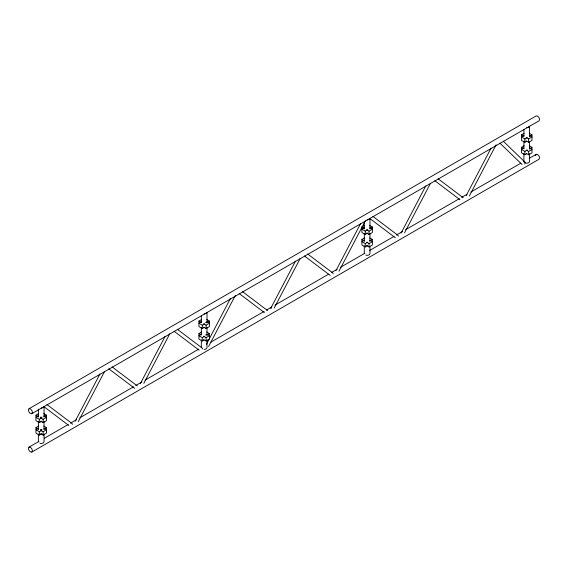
<?xml version="1.0" encoding="UTF-8"?>
<svg xmlns="http://www.w3.org/2000/svg" width="568" height="568" viewBox="0 0 568 568"><rect width="100%" height="100%" fill="white"/><g stroke="black" fill="none" stroke-linecap="round" stroke-linejoin="round"><path stroke-width="0.85" d="M524.654 164.081L525.151 162.831L524.818 162.008L503.333 141.254M28.989 408.747L28.4 410.046L28.989 412.027L30.409 413.525L31.829 413.667L539.011 120.849L539.6 119.55L539.011 117.569L537.591 116.071L536.171 115.929L28.989 408.747L30.409 408.889L31.829 410.387L32.419 412.368L31.829 413.667M38.979 441.386L28.989 447.151L28.4 448.45L28.989 450.431L30.409 451.929L31.829 452.071L539.011 159.253L539.6 157.954L539.011 155.973L537.591 154.475L536.171 154.333L529.255 158.323M31.829 452.071L32.419 450.772L31.829 448.791L30.409 447.293L28.989 447.151M535.581 155.632L536.171 154.333M75.189 421.243L99.94 373.957M78.228 421.775L104.604 371.401M140.374 383.606L165.125 336.327M143.825 383.372L169.789 333.764M206.376 344.421L230.31 298.69M208.598 346.508L235.379 295.353M295.495 261.06L270.744 308.339L271.113 308.594M274.195 308.097L300.16 258.497M335.929 270.702L360.68 223.423M338.968 271.241L365.338 220.86M401.115 233.072L425.865 185.793M404.558 232.83L430.523 183.23M491.043 148.156L466.292 195.435L466.662 195.69M469.338 195.974L496.112 144.819M41.826 421.2L39.348 422.635L35.983 420.689L35.969 415.165L38.66 413.61M204.175 327.473L202.314 328.545L198.942 326.607L198.935 321.076L201.626 319.521M367.759 233.029L365.274 234.463L361.908 232.518L361.894 226.994L364.592 225.439M526.742 141.24L524.882 142.312L521.516 140.367L521.502 134.843L524.2 133.288M38.461 415.897L35.983 417.331L39.348 419.276L41.826 417.842L40.484 417.061M201.427 321.815L198.942 323.242L202.314 325.187L204.792 323.753M364.386 227.725L361.908 229.16L365.274 231.105L367.759 229.671M523.994 135.574L521.516 137.009L524.882 138.954L527.367 137.52M41.961 417.068L40.612 417.849L43.097 419.283L46.462 417.338L46.462 420.696L43.097 422.642L40.612 421.207M205.602 322.596L206.944 321.815L209.429 323.249L206.063 325.194L203.578 323.76M43.97 416.607L46.455 415.172L46.455 418.531M206.937 322.517L209.422 321.083L209.429 326.614L206.063 328.553L203.578 327.118M369.896 228.435L372.381 227.001L372.388 232.525L369.022 234.47L366.537 233.036M529.504 136.284L531.989 134.85L531.996 140.374L528.63 142.319L526.153 140.885M366.537 229.678L369.022 231.112L372.388 229.167L369.91 227.732M526.153 137.527L528.63 138.961L531.996 137.016L529.518 135.582M41.826 433.682L39.348 435.116L35.983 433.171L35.969 427.647L38.66 426.092M204.175 339.955L202.314 341.027L198.942 339.089L198.935 333.558L201.626 332.003M367.759 245.511L365.274 246.945L361.908 245L361.894 239.476L364.592 237.921M526.742 153.722L524.882 154.794L521.516 152.849L521.502 147.325L524.2 145.77M38.461 428.378L35.983 429.813L39.348 431.758L41.826 430.324L40.484 429.543M201.427 334.289L198.942 335.724L202.314 337.669L204.792 336.235M364.386 240.207L361.908 241.641L365.274 243.587L367.759 242.153M523.994 148.056L521.516 149.49L524.882 151.436L527.367 150.002M41.961 429.55L40.612 430.331L43.097 431.765L46.462 429.82L46.462 433.178L43.097 435.123L40.612 433.689M205.602 335.077L206.944 334.296L209.429 335.731L206.063 337.676L203.578 336.242M43.97 429.089L46.455 427.654L46.455 431.013M206.937 334.999L209.422 333.565L209.429 339.089L206.063 341.034L203.578 339.6M369.896 240.917L372.381 239.483L372.388 245.007L369.022 246.952L366.537 245.518M529.504 148.766L531.989 147.332L531.996 152.856L528.63 154.801L526.153 153.367M366.537 242.16L369.022 243.594L372.388 241.649L369.91 240.214M526.153 150.009L528.63 151.443L531.996 149.498L529.518 148.063M44.361 438.276L68.181 424.523M70.482 423.195L76.63 419.645M79.705 417.87L133.501 386.815M135.802 385.48L141.95 381.93M145.025 380.155L198.821 349.1M210.345 342.447L264.134 311.392M266.442 310.057L271.824 306.954M274.898 305.179L328.687 274.124M331.762 272.349L337.144 269.239M340.218 267.464L364.805 253.271M369.413 250.609L394.007 236.409M396.315 235.081L402.464 231.531M405.531 229.756L459.327 198.701M461.635 197.366L467.01 194.263M470.851 192.041L520.806 163.208M526.735 127.736L528.744 127.26L529.575 126.096L529.575 136.746M367.127 219.887L369.136 219.404L369.967 218.247L369.967 228.897M204.168 313.976L206.177 313.493L207.008 312.336L207.008 322.979M204.168 349.455L206.177 348.979L207.008 347.815L207.008 339.834M41.208 408.058L43.218 407.575L44.048 406.418L44.048 417.061M523.852 162.086L524.818 162.008M525.4 162.902L526.735 163.222L528.744 162.746L529.575 161.582L529.575 153.601M365.792 255.053L367.127 255.373L369.136 254.89L369.967 253.733L369.967 246.633M39.866 443.225L41.208 443.544L43.218 443.061L44.048 441.904L44.048 433.916M529.298 133.295L531.989 134.85M521.502 134.843L523.987 136.277M529.298 145.777L531.989 147.332M521.502 147.325L523.987 148.759M369.683 225.446L372.381 227.001M361.894 226.994L364.379 228.428M369.683 237.928L372.381 239.483M361.894 239.476L364.379 240.91M206.724 319.528L209.422 321.083M198.935 321.076L201.413 322.51M206.724 332.01L209.422 333.565M198.935 333.558L201.413 334.992M43.757 413.618L46.455 415.172M43.984 415.904L46.462 417.338M35.969 415.165L38.454 416.6M43.757 426.099L46.455 427.654M43.984 428.386L46.462 429.82M35.969 427.647L38.454 429.081M438.077 178.75L463.176 197.714M434.79 180.688L459.881 199.652M372.892 216.387L397.983 235.351L398.353 236.16M369.605 218.325L395.392 237.814M307.714 254.017L332.805 272.981L333.175 273.79M304.42 255.955L330.214 275.445M242.529 291.654L267.62 310.618M239.234 293.592L264.333 312.549M177.344 329.284L202.435 348.248L202.804 349.057M174.049 331.222L199.141 350.186M112.159 366.921L137.25 385.885M108.864 368.859L134.659 388.349M46.967 404.558L72.058 423.515L72.427 424.324M43.679 406.489L68.771 425.453M499.918 143.129L522.035 164.493M529.575 142.064L529.575 149.164M528.63 138.961L528.63 142.319M528.63 151.443L528.63 154.801M524.882 138.954L524.882 142.312M524.882 151.436L524.882 154.794M523.902 129.646L523.902 135.858M523.902 141.176L523.902 148.276M523.902 153.601L523.902 161.582M369.967 233.327L369.967 241.315M369.022 231.112L369.022 234.47M369.022 243.594L369.022 246.952M365.274 231.105L365.274 234.463M365.274 243.587L365.274 246.945M364.287 222.684L364.287 228.897M364.287 233.327L364.287 241.315M364.287 245.745L364.287 253.733M207.008 327.416L207.008 335.397M206.063 325.194L206.063 328.553M206.063 337.676L206.063 341.034M202.314 325.187L202.314 328.545M202.314 337.669L202.314 341.027M201.328 315.879L201.328 322.091M201.328 327.416L201.328 334.509M201.328 339.834L201.328 347.815M44.048 421.499L44.048 429.479M43.097 419.283L43.097 422.642M43.097 431.765L43.097 435.123M39.348 419.276L39.348 422.635M39.348 431.758L39.348 435.116M38.368 409.081L38.368 417.061M38.368 421.499L38.368 429.479M38.368 433.916L38.368 441.904"/></g></svg>
